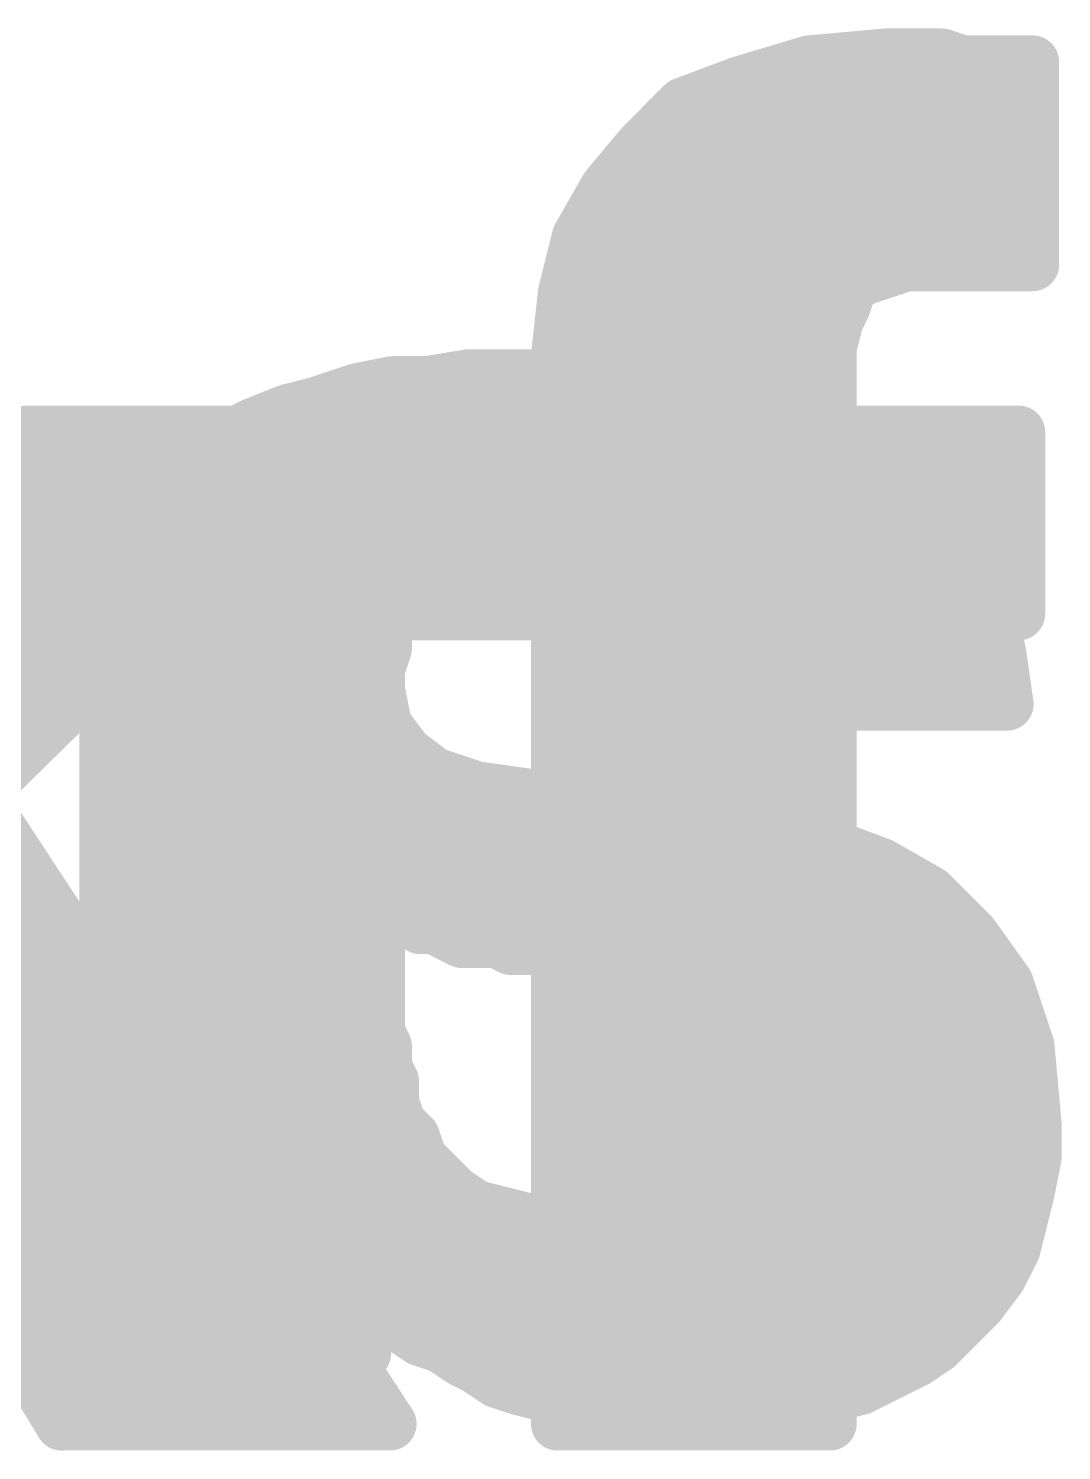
# Model space of a CAD drawing. Extents: x -34 to 73, y -22 to 26.
# Drawn here: x 13.53 to 15.009, y 22.047 to 24.084 of the extents above; entities that cross this region are included whole.
import ezdxf

# ---------------------------------------------------------------- set-up
doc = ezdxf.new("R2010")
doc.units = 0
doc.layers.add('21', color=41, linetype='CONTINUOUS')
doc.layers.add('22', color=40, linetype='CONTINUOUS')

msp = doc.modelspace()

# ---------------------------------------------------------------- linework, layer by layer
at = {"layer": '21', "const_width": 0.0762}
for points in [[(14.5478, 24.0054), (14.6478, 24.0355)], [(14.6478, 24.0355), (14.7578, 24.0455)], [(14.7578, 24.0455), (14.8378, 24.0455)], [(14.8378, 24.0455), (14.8678, 24.0355)], [(14.8678, 24.0355), (14.9678, 24.0355)], [(14.9678, 24.0355), (14.9678, 23.7455)], [(14.4678, 23.9755), (14.5478, 24.0054)], [(14.5413, 24.003), (14.9678, 24.003)], [(14.4078, 23.9154), (14.4678, 23.9755)], [(14.3578, 23.8555), (14.4078, 23.9154)], [(14.4192, 23.9268), (14.9678, 23.9268)], [(14.3178, 23.7855), (14.3578, 23.8555)], [(14.355, 23.8506), (14.9678, 23.8506)], [(14.2978, 23.7055), (14.3178, 23.7855)], [(14.315, 23.7744), (14.9678, 23.7744)], [(14.7278, 23.7255), (14.7078, 23.7155)], [(14.7878, 23.7455), (14.7278, 23.7255)], [(14.9678, 23.7455), (14.7878, 23.7455)], [(14.2878, 23.6155), (14.2978, 23.7055)], [(14.7078, 23.7155), (14.6978, 23.6854)], [(14.297, 23.6982), (14.702, 23.6982)], [(14.6978, 23.6854), (14.6878, 23.6654)], [(14.6878, 23.6654), (14.6778, 23.6255)], [(14.6778, 23.6255), (14.6778, 23.5054)], [(14.2878, 23.5054), (14.2878, 23.6155)], [(14.2885, 23.622), (14.6778, 23.622)], [(14.2878, 23.5458), (14.6778, 23.5458)], [(13.0378, 22.9955), (13.5278, 23.5054)], [(13.9878, 23.5054), (13.4578, 22.9855)], [(13.5278, 23.5054), (13.9878, 23.5054)], [(14.1378, 23.4655), (14.1678, 23.5054)], [(14.1678, 23.5054), (14.2878, 23.5054)], [(14.6778, 23.5054), (14.9478, 23.5054)], [(14.9478, 23.5054), (14.9478, 23.2455)], [(13.4934, 23.4696), (13.9513, 23.4696)], [(14.0978, 23.4354), (14.1378, 23.4655)], [(14.1409, 23.4696), (14.9478, 23.4696)], [(14.0378, 23.3755), (14.0978, 23.4354)], [(13.4201, 23.3934), (13.8736, 23.3934)], [(14.0558, 23.3934), (14.9478, 23.3934)], [(14.0078, 23.3355), (14.0378, 23.3755)], [(13.9678, 23.3055), (14.0078, 23.3355)], [(13.3469, 23.3172), (13.7959, 23.3172)], [(13.9078, 23.2455), (13.9678, 23.3055)], [(13.9835, 23.3172), (14.9478, 23.3172)], [(13.2737, 23.241), (13.7183, 23.241)], [(14.2878, 23.2455), (13.9078, 23.2455)], [(14.2878, 22.0855), (14.2878, 23.2455)], [(14.2878, 23.241), (14.6778, 23.241)], [(14.9478, 23.2455), (14.6778, 23.2455)], [(14.6778, 23.2455), (14.6778, 22.0855)], [(13.2005, 23.1648), (13.6406, 23.1648)], [(14.2878, 23.1648), (14.6778, 23.1648)], [(13.1273, 23.0886), (13.5629, 23.0886)], [(14.2878, 23.0886), (14.6778, 23.0886)], [(14.2878, 23.0124), (14.6778, 23.0124)], [(13.4578, 22.9855), (14.0478, 22.0855)], [(14.2878, 22.9362), (14.6778, 22.9362)], [(12.6578, 22.86), (13.54, 22.86)], [(14.2878, 22.86), (14.6778, 22.86)], [(12.6578, 22.7838), (13.59, 22.7838)], [(14.2878, 22.7838), (14.6778, 22.7838)], [(13.5778, 22.0855), (13.1878, 22.7255)], [(13.1987, 22.7076), (13.6399, 22.7076)], [(14.2878, 22.7076), (14.6778, 22.7076)], [(13.2451, 22.6314), (13.6899, 22.6314)], [(14.2878, 22.6314), (14.6778, 22.6314)], [(13.2915, 22.5552), (13.7399, 22.5552)], [(14.2878, 22.5552), (14.6778, 22.5552)], [(13.338, 22.479), (13.7898, 22.479)], [(14.2878, 22.479), (14.6778, 22.479)], [(13.3844, 22.4028), (13.8398, 22.4028)], [(14.2878, 22.4028), (14.6778, 22.4028)], [(13.4309, 22.3266), (13.8897, 22.3266)], [(14.2878, 22.3266), (14.6778, 22.3266)], [(13.4773, 22.2504), (13.9397, 22.2504)], [(14.2878, 22.2504), (14.6778, 22.2504)], [(13.5237, 22.1742), (13.9896, 22.1742)], [(14.2878, 22.1742), (14.6778, 22.1742)], [(13.5702, 22.098), (14.0396, 22.098)], [(14.2878, 22.098), (14.6778, 22.098)], [(14.0478, 22.0855), (13.5778, 22.0855)], [(14.6778, 22.0855), (14.2878, 22.0855)]]:
    msp.add_lwpolyline(points, dxfattribs=at)
at = {"layer": '21', "const_width": 0.0381}
for points in [[(14.6461, 24.0544, 1), (14.6495, 24.0165)], [(14.6533, 24.0172, 1), (14.6423, 24.0537)], [(14.7578, 24.0645, 1), (14.7578, 24.0264)], [(14.7595, 24.0265, 1), (14.7561, 24.0644)], [(14.8438, 24.0635, 1), (14.8318, 24.0274)], [(14.8378, 24.0264, 1), (14.8378, 24.0645)], [(14.8678, 24.0545, 1), (14.8678, 24.0164)], [(14.8618, 24.0174, 1), (14.8738, 24.0535)], [(14.9869, 24.0355, 1), (14.9488, 24.0355)], [(14.9678, 24.0164, 1), (14.9678, 24.0545)], [(14.5413, 24.0221, 1), (14.5413, 23.984)], [(14.5423, 24.0237, 1), (14.5533, 23.9872)], [(14.5545, 23.9876, 1), (14.5411, 24.0233)], [(14.9678, 23.984, 1), (14.9678, 24.0221)], [(14.4611, 23.9933, 1), (14.4745, 23.9576)], [(14.4813, 23.962, 1), (14.4543, 23.9889)], [(14.3943, 23.9289, 1), (14.4213, 23.902)], [(14.4224, 23.9033, 1), (14.3932, 23.9276)], [(14.4192, 23.9459, 1), (14.4192, 23.9078)], [(14.9678, 23.9078, 1), (14.9678, 23.9459)], [(14.355, 23.8697, 1), (14.355, 23.8316)], [(14.3432, 23.8676, 1), (14.3724, 23.8433)], [(14.3743, 23.846, 1), (14.3413, 23.8649)], [(14.9678, 23.8316, 1), (14.9678, 23.8697)], [(14.315, 23.7934, 1), (14.315, 23.7553)], [(14.3013, 23.7949, 1), (14.3343, 23.776)], [(14.3363, 23.7808, 1), (14.2993, 23.7901)], [(14.9678, 23.7553, 1), (14.9678, 23.7934)], [(14.7878, 23.7645, 1), (14.7878, 23.7264)], [(14.7938, 23.7274, 1), (14.7818, 23.7635)], [(14.9488, 23.7455, 1), (14.9869, 23.7455)], [(14.9678, 23.7264, 1), (14.9678, 23.7645)], [(14.3167, 23.7033, 1), (14.2789, 23.7076)], [(14.6993, 23.7325, 1), (14.7163, 23.6984)], [(14.7259, 23.7094, 1), (14.6897, 23.7215)], [(14.7218, 23.7435, 1), (14.7338, 23.7074)], [(14.7363, 23.7084, 1), (14.7193, 23.7425)], [(14.297, 23.7172, 1), (14.297, 23.6791)], [(14.2793, 23.7101, 1), (14.3163, 23.7008)], [(14.7148, 23.6769, 1), (14.6808, 23.694)], [(14.702, 23.6791, 1), (14.702, 23.7172)], [(14.7063, 23.6608, 1), (14.6693, 23.6701)], [(14.6797, 23.6915, 1), (14.7159, 23.6794)], [(14.6708, 23.674, 1), (14.7048, 23.6569)], [(14.6969, 23.6255, 1), (14.6588, 23.6255)], [(14.3069, 23.6155, 1), (14.2688, 23.6155)], [(14.2885, 23.641, 1), (14.2885, 23.6029)], [(14.6593, 23.6301, 1), (14.6963, 23.6208)], [(14.6778, 23.6029, 1), (14.6778, 23.641)], [(14.2689, 23.6176, 1), (14.3067, 23.6133)], [(14.2878, 23.5648, 1), (14.2878, 23.5267)], [(14.6778, 23.5267, 1), (14.6778, 23.5648)], [(13.5278, 23.5245, 1), (13.5278, 23.4864)], [(13.5415, 23.4923, 1), (13.5141, 23.5186)], [(14.0011, 23.4919, 1), (13.9745, 23.519)], [(13.9878, 23.4864, 1), (13.9878, 23.5245)], [(14.1678, 23.5245, 1), (14.1678, 23.4864)], [(14.183, 23.494, 1), (14.1526, 23.5169)], [(14.2878, 23.4864, 1), (14.2878, 23.5245)], [(14.6778, 23.5245, 1), (14.6778, 23.4864)], [(14.9669, 23.5054, 1), (14.9288, 23.5054)], [(14.9478, 23.4864, 1), (14.9478, 23.5245)], [(14.2688, 23.5054, 1), (14.3069, 23.5054)], [(14.6588, 23.5054, 1), (14.6969, 23.5054)], [(13.9513, 23.4505, 1), (13.9513, 23.4886)], [(14.1409, 23.4886, 1), (14.1409, 23.4505)], [(14.1492, 23.4502, 1), (14.1264, 23.4807)], [(14.9478, 23.4505, 1), (14.9478, 23.4886)], [(14.1226, 23.4769, 1), (14.153, 23.454)], [(14.0864, 23.4507, 1), (14.1092, 23.4202)], [(14.1113, 23.422, 1), (14.0843, 23.4489)], [(13.8736, 23.3743, 1), (13.8736, 23.4124)], [(14.0558, 23.4124, 1), (14.0558, 23.3743)], [(14.9478, 23.3743, 1), (14.9478, 23.4124)], [(14.0243, 23.3889, 1), (14.0513, 23.362)], [(14.053, 23.364, 1), (14.0226, 23.3869)], [(13.9926, 23.3469, 1), (14.023, 23.324)], [(14.0192, 23.3202, 1), (13.9964, 23.3507)], [(13.7959, 23.2981, 1), (13.7959, 23.3362)], [(13.9564, 23.3207, 1), (13.9792, 23.2902)], [(13.9813, 23.292, 1), (13.9543, 23.3189)], [(13.9835, 23.3362, 1), (13.9835, 23.2981)], [(14.9478, 23.2981, 1), (14.9478, 23.3362)], [(13.7183, 23.2219, 1), (13.7183, 23.26)], [(13.9078, 23.2645, 1), (13.9078, 23.2264)], [(13.8943, 23.2589, 1), (13.9213, 23.232)], [(14.2878, 23.26, 1), (14.2878, 23.2219)], [(14.3069, 23.2455, 1), (14.2688, 23.2455)], [(14.2878, 23.2264, 1), (14.2878, 23.2645)], [(14.6778, 23.2645, 1), (14.6778, 23.2264)], [(14.6969, 23.2455, 1), (14.6588, 23.2455)], [(14.6778, 23.2219, 1), (14.6778, 23.26)], [(14.9478, 23.2264, 1), (14.9478, 23.2645)], [(14.9288, 23.2455, 1), (14.9669, 23.2455)], [(13.6406, 23.1457, 1), (13.6406, 23.1838)], [(14.2878, 23.1838, 1), (14.2878, 23.1457)], [(14.6778, 23.1457, 1), (14.6778, 23.1838)], [(13.5629, 23.0695, 1), (13.5629, 23.1076)], [(14.2878, 23.1076, 1), (14.2878, 23.0695)], [(14.6778, 23.0695, 1), (14.6778, 23.1076)], [(14.2878, 23.0314, 1), (14.2878, 22.9933)], [(14.6778, 22.9933, 1), (14.6778, 23.0314)], [(14.2878, 22.9552, 1), (14.2878, 22.9171)], [(14.6778, 22.9171, 1), (14.6778, 22.9552)], [(13.54, 22.8409, 1), (13.54, 22.879)], [(14.2878, 22.879, 1), (14.2878, 22.8409)], [(14.6778, 22.8409, 1), (14.6778, 22.879)], [(13.59, 22.7647, 1), (13.59, 22.8028)], [(14.2878, 22.8028, 1), (14.2878, 22.7647)], [(14.6778, 22.7647, 1), (14.6778, 22.8028)], [(13.6399, 22.6885, 1), (13.6399, 22.7266)], [(14.2878, 22.7266, 1), (14.2878, 22.6885)], [(14.6778, 22.6885, 1), (14.6778, 22.7266)], [(13.6899, 22.6124, 1), (13.6899, 22.6505)], [(14.2878, 22.6505, 1), (14.2878, 22.6124)], [(14.6778, 22.6124, 1), (14.6778, 22.6505)], [(13.7399, 22.5362, 1), (13.7399, 22.5743)], [(14.2878, 22.5743, 1), (14.2878, 22.5362)], [(14.6778, 22.5362, 1), (14.6778, 22.5743)], [(13.7898, 22.46, 1), (13.7898, 22.4981)], [(14.2878, 22.4981, 1), (14.2878, 22.46)], [(14.6778, 22.46, 1), (14.6778, 22.4981)], [(13.8398, 22.3838, 1), (13.8398, 22.4219)], [(14.2878, 22.4219, 1), (14.2878, 22.3838)], [(14.6778, 22.3838, 1), (14.6778, 22.4219)], [(13.8897, 22.3076, 1), (13.8897, 22.3457)], [(14.2878, 22.3457, 1), (14.2878, 22.3076)], [(14.6778, 22.3076, 1), (14.6778, 22.3457)], [(13.9397, 22.2314, 1), (13.9397, 22.2695)], [(14.2878, 22.2695, 1), (14.2878, 22.2314)], [(14.6778, 22.2314, 1), (14.6778, 22.2695)], [(13.5237, 22.1933, 1), (13.5237, 22.1552)], [(13.9896, 22.1552, 1), (13.9896, 22.1933)], [(14.2878, 22.1933, 1), (14.2878, 22.1552)], [(14.6778, 22.1552, 1), (14.6778, 22.1933)], [(13.5702, 22.1171, 1), (13.5702, 22.079)], [(14.0396, 22.079, 1), (14.0396, 22.1171)], [(14.2878, 22.1171, 1), (14.2878, 22.079)], [(14.6778, 22.079, 1), (14.6778, 22.1171)], [(13.5778, 22.1045, 1), (13.5778, 22.0664)], [(13.5615, 22.0755, 1), (13.5941, 22.0954)], [(14.0319, 22.075, 1), (14.0637, 22.0959)], [(14.0478, 22.0664, 1), (14.0478, 22.1045)], [(14.2878, 22.1045, 1), (14.2878, 22.0664)], [(14.6778, 22.0664, 1), (14.6778, 22.1045)], [(14.2688, 22.0855, 1), (14.3069, 22.0855)], [(14.6588, 22.0855, 1), (14.6969, 22.0855)]]:
    msp.add_lwpolyline(points, format="xyb", dxfattribs=at)
at = {"layer": '22', "const_width": 0.0762}
for points in [[(14.1612, 23.5862), (14.1012, 23.5763)], [(14.3812, 23.5862), (14.1612, 23.5862)], [(14.4412, 23.5763), (14.3812, 23.5862)], [(14.0012, 23.5663), (13.9412, 23.5463)], [(14.0512, 23.5763), (14.0012, 23.5663)], [(14.1012, 23.5763), (14.0512, 23.5763)], [(14.5012, 23.5663), (14.4412, 23.5763)], [(14.5612, 23.5563), (14.5012, 23.5663)], [(13.9412, 23.5463), (13.9012, 23.5363)], [(13.9394, 23.5458), (14.5873, 23.5458)], [(14.6112, 23.5363), (14.5612, 23.5563)], [(13.9012, 23.5363), (13.8512, 23.5162)], [(14.6612, 23.5162), (14.6112, 23.5363)], [(13.8512, 23.5162), (13.8112, 23.4962)], [(14.7112, 23.4863), (14.6612, 23.5162)], [(13.8112, 23.4962), (13.7712, 23.4663)], [(14.7512, 23.4563), (14.7112, 23.4863)], [(13.7712, 23.4663), (13.7312, 23.4262)], [(13.7757, 23.4696), (14.7334, 23.4696)], [(14.7912, 23.4262), (14.7512, 23.4563)], [(13.7312, 23.4262), (13.7012, 23.3963)], [(14.8312, 23.3863), (14.7912, 23.4262)], [(13.7012, 23.3963), (13.6812, 23.3463)], [(13.7001, 23.3934), (14.8241, 23.3934)], [(14.8612, 23.3463), (14.8312, 23.3863)], [(13.6812, 23.3463), (13.6612, 23.3063)], [(14.8912, 23.2963), (14.8612, 23.3463)], [(14.1712, 23.3163), (14.1912, 23.3263)], [(14.1912, 23.3263), (14.2612, 23.3263)], [(14.2612, 23.3263), (14.2812, 23.3362)], [(14.2812, 23.3362), (14.3112, 23.3263)], [(14.3112, 23.3263), (14.3612, 23.3263)], [(14.3612, 23.3263), (14.3912, 23.3163)], [(13.6612, 23.3063), (13.6512, 23.2462)], [(13.6667, 23.3172), (14.1731, 23.3172)], [(14.1112, 23.2963), (14.1312, 23.3063)], [(14.1312, 23.3063), (14.1512, 23.3163)], [(14.1512, 23.3163), (14.1712, 23.3163)], [(14.3884, 23.3172), (14.8786, 23.3172)], [(14.3912, 23.3163), (14.4112, 23.3163)], [(14.4112, 23.3163), (14.4312, 23.3063)], [(14.4312, 23.3063), (14.4512, 23.2963)], [(14.0812, 23.2763), (14.0912, 23.2863)], [(14.0912, 23.2863), (14.1112, 23.2963)], [(14.4512, 23.2963), (14.4612, 23.2863)], [(14.4612, 23.2863), (14.4812, 23.2662)], [(14.9112, 23.2363), (14.8912, 23.2963)], [(14.0612, 23.2563), (14.0812, 23.2763)], [(14.4812, 23.2662), (14.4912, 23.2563)], [(13.6512, 23.2462), (13.6412, 23.1863)], [(13.6503, 23.241), (14.0536, 23.241)], [(14.0512, 23.2363), (14.0612, 23.2563)], [(14.4912, 23.2563), (14.5112, 23.2363)], [(14.5065, 23.241), (14.9096, 23.241)], [(14.0412, 23.2163), (14.0512, 23.2363)], [(14.5112, 23.2363), (14.5212, 23.2163)], [(14.9212, 23.1863), (14.9112, 23.2363)], [(14.0312, 23.1663), (14.0412, 23.1963)], [(14.0412, 23.1963), (14.0412, 23.2163)], [(14.5212, 23.2163), (14.5312, 23.1963)], [(14.5312, 23.1963), (14.5312, 23.1663)], [(13.6412, 23.1863), (13.6412, 22.2863)], [(14.9312, 23.1163), (14.9212, 23.1863)], [(13.6412, 23.1648), (14.0312, 23.1648)], [(14.0312, 23.1363), (14.0312, 23.1663)], [(14.5312, 23.1663), (14.5412, 23.1463)], [(14.5319, 23.1648), (14.9243, 23.1648)], [(14.0412, 23.0862), (14.0312, 23.1363)], [(14.5412, 23.1463), (14.5412, 23.1163)], [(14.5412, 23.1163), (14.9312, 23.1163)], [(13.6412, 23.0886), (14.0407, 23.0886)], [(14.0712, 23.0463), (14.0412, 23.0862)], [(14.1112, 23.0162), (14.0712, 23.0463)], [(14.1712, 22.9962), (14.1112, 23.0162)], [(13.6412, 23.0124), (14.1227, 23.0124)], [(14.2412, 22.9863), (14.1712, 22.9962)], [(14.2412, 22.9863), (14.2012, 22.7763)], [(14.2012, 22.7763), (14.2412, 22.9863)], [(14.3212, 22.9763), (14.2412, 22.9863)], [(14.4112, 22.9663), (14.3212, 22.9763)], [(14.5012, 22.9463), (14.4112, 22.9663)], [(13.6412, 22.9362), (14.2317, 22.9362)], [(14.2317, 22.9362), (14.4974, 22.9362)], [(14.4212, 22.7363), (14.5012, 22.9463)], [(14.5012, 22.9463), (14.4212, 22.7363)], [(14.4974, 22.9362), (14.5814, 22.9362)], [(14.5812, 22.9363), (14.5012, 22.9463)], [(14.6712, 22.9163), (14.5812, 22.9363)], [(14.7512, 22.8863), (14.6712, 22.9163)], [(14.8212, 22.8463), (14.7512, 22.8863)], [(13.6412, 22.86), (14.2172, 22.86)], [(14.2172, 22.86), (14.4683, 22.86)], [(14.4683, 22.86), (14.7971, 22.86)], [(14.0312, 22.6463), (14.0312, 22.8362)], [(14.0312, 22.8362), (14.0512, 22.8263)], [(14.8812, 22.7863), (14.8212, 22.8463)], [(14.0512, 22.8263), (14.0612, 22.8163)], [(14.0612, 22.8163), (14.0812, 22.8063)], [(14.0812, 22.8063), (14.0912, 22.7963)], [(14.0912, 22.7963), (14.1112, 22.7963)], [(14.1112, 22.7963), (14.1312, 22.7863)], [(13.6412, 22.7838), (14.0312, 22.7838)], [(14.1312, 22.7863), (14.1512, 22.7763)], [(14.1361, 22.7838), (14.2026, 22.7838)], [(14.1512, 22.7763), (14.2012, 22.7763)], [(14.2012, 22.7763), (14.2212, 22.7662)], [(14.2026, 22.7838), (14.4393, 22.7838)], [(14.4393, 22.7838), (14.883, 22.7838)], [(14.9312, 22.7163), (14.8812, 22.7863)], [(14.2212, 22.7662), (14.2612, 22.7662)], [(14.2612, 22.7662), (14.2912, 22.7563)], [(14.2912, 22.7563), (14.3312, 22.7563)], [(14.3312, 22.7563), (14.3612, 22.7462)], [(14.3612, 22.7462), (14.3812, 22.7462)], [(14.3812, 22.7462), (14.4012, 22.7363)], [(14.4012, 22.7363), (14.4212, 22.7363)], [(14.4212, 22.7363), (14.4412, 22.7263)], [(13.6412, 22.7076), (14.0312, 22.7076)], [(14.4412, 22.7263), (14.4612, 22.7163)], [(14.4612, 22.7163), (14.4812, 22.7063)], [(14.4785, 22.7076), (14.9341, 22.7076)], [(14.9612, 22.6263), (14.9312, 22.7163)], [(14.4812, 22.7063), (14.5012, 22.6963)], [(14.5012, 22.6963), (14.5212, 22.6863)], [(14.5212, 22.6863), (14.5312, 22.6762)], [(14.5312, 22.6762), (14.5412, 22.6663)], [(14.0412, 22.6263), (14.0312, 22.6463)], [(14.5412, 22.6663), (14.5612, 22.6463)], [(14.5612, 22.6463), (14.5712, 22.6263)], [(13.6412, 22.6314), (14.0386, 22.6314)], [(14.0412, 22.5963), (14.0412, 22.6263)], [(14.5686, 22.6314), (14.9595, 22.6314)], [(14.5712, 22.6263), (14.5812, 22.6063)], [(14.9712, 22.5162), (14.9612, 22.6263)], [(14.5812, 22.6063), (14.5812, 22.5663)], [(14.0512, 22.5763), (14.0412, 22.5963)], [(14.0512, 22.5463), (14.0512, 22.5763)], [(14.5812, 22.5663), (14.5912, 22.5363)], [(13.6412, 22.5552), (14.0512, 22.5552)], [(14.0612, 22.5162), (14.0512, 22.5463)], [(14.5849, 22.5552), (14.9677, 22.5552)], [(14.5912, 22.5363), (14.5812, 22.5162)], [(14.0812, 22.4962), (14.0612, 22.5162)], [(14.5812, 22.5162), (14.5812, 22.4962)], [(14.9712, 22.4663), (14.9712, 22.5162)], [(14.0912, 22.4663), (14.0812, 22.4962)], [(14.5812, 22.4962), (14.5712, 22.4663)], [(13.6412, 22.479), (14.0869, 22.479)], [(14.1112, 22.4463), (14.0912, 22.4663)], [(14.5712, 22.4663), (14.5712, 22.4563)], [(14.5755, 22.479), (14.9712, 22.479)], [(14.9612, 22.4163), (14.9712, 22.4663)], [(14.1412, 22.4163), (14.1112, 22.4463)], [(14.5712, 22.4563), (14.5612, 22.4363)], [(14.5612, 22.4363), (14.5412, 22.4163)], [(13.6412, 22.4028), (14.1614, 22.4028)], [(14.1712, 22.3963), (14.1412, 22.4163)], [(14.5312, 22.4063), (14.5112, 22.3963)], [(14.5243, 22.4028), (14.9578, 22.4028)], [(14.5412, 22.4163), (14.5312, 22.4063)], [(14.9512, 22.3763), (14.9612, 22.4163)], [(14.2112, 22.3863), (14.1712, 22.3963)], [(14.2512, 22.3763), (14.2112, 22.3863)], [(14.5012, 22.3863), (14.4812, 22.3763)], [(14.5112, 22.3963), (14.5012, 22.3863)], [(14.2912, 22.3663), (14.2512, 22.3763)], [(14.4412, 22.3663), (14.2912, 22.3663)], [(14.4612, 22.3763), (14.4412, 22.3663)], [(14.4812, 22.3763), (14.4612, 22.3763)], [(14.9412, 22.3362), (14.9512, 22.3763)], [(13.6412, 22.3266), (14.9364, 22.3266)], [(14.9212, 22.2963), (14.9412, 22.3362)], [(13.6412, 22.2863), (13.6312, 22.2662)], [(14.8912, 22.2563), (14.9212, 22.2963)], [(13.6312, 22.2662), (13.6312, 22.2263)], [(14.0212, 22.2563), (14.0212, 22.2763)], [(14.0212, 22.2763), (14.0412, 22.2563)], [(13.6312, 22.2504), (14.0154, 22.2504)], [(14.0112, 22.2462), (14.0212, 22.2563)], [(14.0112, 22.1863), (14.0112, 22.2462)], [(14.0412, 22.2563), (14.0612, 22.2263)], [(14.0451, 22.2504), (14.8854, 22.2504)], [(14.8612, 22.2263), (14.8912, 22.2563)], [(13.6312, 22.2263), (13.6212, 22.2063)], [(14.0612, 22.2263), (14.0912, 22.2063)], [(14.8312, 22.1963), (14.8612, 22.2263)], [(13.6212, 22.2063), (13.6212, 22.1963)], [(14.0912, 22.2063), (14.1212, 22.1963)], [(13.6212, 22.1963), (13.6112, 22.1762)], [(14.0012, 22.1762), (14.0112, 22.1863)], [(14.1212, 22.1963), (14.1512, 22.1762)], [(14.8012, 22.1762), (14.8312, 22.1963)], [(13.6112, 22.1663), (13.6012, 22.1463)], [(13.6112, 22.1762), (13.6112, 22.1663)], [(13.6112, 22.1742), (14.0012, 22.1742)], [(13.9912, 22.1563), (14.0012, 22.1663)], [(14.0012, 22.1663), (14.0012, 22.1762)], [(14.1512, 22.1762), (14.1712, 22.1663)], [(14.1553, 22.1742), (14.7971, 22.1742)], [(14.1712, 22.1663), (14.2012, 22.1463)], [(14.7612, 22.1563), (14.8012, 22.1762)], [(13.6012, 22.1463), (13.6012, 22.1363)], [(13.9912, 22.1363), (13.9912, 22.1563)], [(14.2012, 22.1463), (14.2312, 22.1363)], [(14.7212, 22.1363), (14.7612, 22.1563)], [(13.6012, 22.1363), (13.9912, 22.1363)], [(14.2312, 22.1363), (14.2712, 22.1263)], [(14.2712, 22.1263), (14.3012, 22.1163)], [(14.6412, 22.1062), (14.6812, 22.1263)], [(14.6812, 22.1263), (14.7212, 22.1363)], [(14.3012, 22.1163), (14.3312, 22.1163)], [(14.3312, 22.1163), (14.3612, 22.1062)], [(14.3612, 22.1062), (14.4312, 22.1062)], [(14.4312, 22.1062), (14.4612, 22.0963)], [(14.456, 22.098), (14.55, 22.098)], [(14.5412, 22.0963), (14.5912, 22.1062)], [(14.5912, 22.1062), (14.6412, 22.1062)], [(14.4612, 22.0963), (14.5412, 22.0963)]]:
    msp.add_lwpolyline(points, dxfattribs=at)
at = {"layer": '22', "const_width": 0.0381}
for points in [[(14.1612, 23.6053, 1), (14.1612, 23.5672)], [(14.1643, 23.5675, 1), (14.1581, 23.605)], [(14.3843, 23.605, 1), (14.3781, 23.5675)], [(14.3812, 23.5672, 1), (14.3812, 23.6053)], [(13.9975, 23.5849, 1), (14.0049, 23.5476)], [(14.0072, 23.5482, 1), (13.9952, 23.5843)], [(14.0512, 23.5953, 1), (14.0512, 23.5572)], [(14.0549, 23.5576, 1), (14.0475, 23.5949)], [(14.0981, 23.595, 1), (14.1043, 23.5575)], [(14.1012, 23.5572, 1), (14.1012, 23.5953)], [(14.4443, 23.595, 1), (14.4381, 23.5575)], [(14.4381, 23.5575, 1), (14.4443, 23.595)], [(14.5043, 23.585, 1), (14.4981, 23.5475)], [(14.4981, 23.5475, 1), (14.5043, 23.585)], [(13.9394, 23.5648, 1), (13.9394, 23.5267)], [(13.9352, 23.5643, 1), (13.9472, 23.5282)], [(13.9458, 23.5278, 1), (13.9366, 23.5647)], [(14.5683, 23.5739, 1), (14.5541, 23.5386)], [(14.5581, 23.5375, 1), (14.5643, 23.575)], [(14.5873, 23.5267, 1), (14.5873, 23.5648)], [(13.8966, 23.5547, 1), (13.9058, 23.5178)], [(13.9083, 23.5186, 1), (13.8941, 23.5539)], [(14.6183, 23.5539, 1), (14.6041, 23.5186)], [(14.6041, 23.5186, 1), (14.6183, 23.5539)], [(13.8441, 23.5339, 1), (13.8583, 23.4986)], [(13.8597, 23.4992, 1), (13.8427, 23.5333)], [(14.671, 23.5326, 1), (14.6514, 23.4999)], [(14.6541, 23.4986, 1), (14.6683, 23.5339)], [(13.8027, 23.5133, 1), (13.8197, 23.4792)], [(13.8226, 23.481, 1), (13.7998, 23.5115)], [(14.7226, 23.5015, 1), (14.6998, 23.471)], [(14.7014, 23.4699, 1), (14.721, 23.5026)], [(13.7598, 23.4815, 1), (13.7826, 23.451)], [(13.7757, 23.4886, 1), (13.7757, 23.4505)], [(13.7847, 23.4528, 1), (13.7577, 23.4797)], [(14.7334, 23.4505, 1), (14.7334, 23.4886)], [(14.7626, 23.4715, 1), (14.7398, 23.441)], [(14.7398, 23.441, 1), (14.7626, 23.4715)], [(13.7177, 23.4397, 1), (13.7447, 23.4128)], [(13.7447, 23.4128, 1), (13.7177, 23.4397)], [(14.8047, 23.4397, 1), (14.7777, 23.4128)], [(14.7798, 23.411, 1), (14.8026, 23.4415)], [(13.7001, 23.4124, 1), (13.7001, 23.3743)], [(13.6877, 23.4097, 1), (13.7147, 23.3828)], [(13.7189, 23.3892, 1), (13.6835, 23.4033)], [(14.8464, 23.3977, 1), (14.816, 23.3748)], [(14.8177, 23.3728, 1), (14.8447, 23.3997)], [(14.8241, 23.3743, 1), (14.8241, 23.4124)], [(13.6982, 23.3377, 1), (13.6642, 23.3548)], [(14.8775, 23.3561, 1), (14.8449, 23.3364)], [(14.846, 23.3348, 1), (14.8764, 23.3577)], [(13.6635, 23.3533, 1), (13.6989, 23.3392)], [(14.1912, 23.3453, 1), (14.1912, 23.3072)], [(14.1997, 23.3092, 1), (14.1827, 23.3433)], [(14.2527, 23.3433, 1), (14.2697, 23.3092)], [(14.2612, 23.3072, 1), (14.2612, 23.3453)], [(14.2872, 23.3543, 1), (14.2752, 23.3182)], [(14.2897, 23.3192, 1), (14.2727, 23.3533)], [(14.3112, 23.3453, 1), (14.3112, 23.3072)], [(14.3052, 23.3082, 1), (14.3172, 23.3443)], [(14.3672, 23.3443, 1), (14.3552, 23.3082)], [(14.3612, 23.3072, 1), (14.3612, 23.3453)], [(13.68, 23.3031, 1), (13.6424, 23.3094)], [(13.6667, 23.3362, 1), (13.6667, 23.2981)], [(14.1227, 23.3233, 1), (14.1397, 23.2892)], [(14.1397, 23.2892, 1), (14.1227, 23.3233)], [(14.1512, 23.3353, 1), (14.1512, 23.2972)], [(14.1597, 23.2992, 1), (14.1427, 23.3333)], [(14.1627, 23.3333, 1), (14.1797, 23.2992)], [(14.1712, 23.2972, 1), (14.1712, 23.3353)], [(14.1731, 23.2981, 1), (14.1731, 23.3362)], [(14.3884, 23.3362, 1), (14.3884, 23.2981)], [(14.3912, 23.3353, 1), (14.3912, 23.2972)], [(14.3852, 23.2982, 1), (14.3972, 23.3343)], [(14.4197, 23.3333, 1), (14.4027, 23.2992)], [(14.4112, 23.2972, 1), (14.4112, 23.3353)], [(14.4397, 23.3233, 1), (14.4227, 23.2892)], [(14.4227, 23.2892, 1), (14.4397, 23.3233)], [(14.8786, 23.2981, 1), (14.8786, 23.3362)], [(13.6442, 23.3148, 1), (13.6782, 23.2977)], [(14.0827, 23.3033, 1), (14.0997, 23.2692)], [(14.1047, 23.2728, 1), (14.0777, 23.2997)], [(14.1027, 23.3133, 1), (14.1197, 23.2792)], [(14.1197, 23.2792, 1), (14.1027, 23.3133)], [(14.4647, 23.3097, 1), (14.4377, 23.2828)], [(14.4747, 23.2997, 1), (14.4477, 23.2728)], [(14.4427, 23.2792, 1), (14.4597, 23.3133)], [(14.4477, 23.2728, 1), (14.4747, 23.2997)], [(14.9093, 23.3023, 1), (14.8731, 23.2902)], [(14.8749, 23.2864, 1), (14.9075, 23.3061)], [(14.0677, 23.2897, 1), (14.0947, 23.2628)], [(14.0947, 23.2628, 1), (14.0677, 23.2897)], [(14.4947, 23.2797, 1), (14.4677, 23.2528)], [(14.4677, 23.2528, 1), (14.4947, 23.2797)], [(13.6503, 23.26, 1), (13.6503, 23.2219)], [(13.67, 23.2431, 1), (13.6324, 23.2494)], [(14.0477, 23.2697, 1), (14.0747, 23.2428)], [(14.0782, 23.2477, 1), (14.0442, 23.2648)], [(14.0536, 23.2219, 1), (14.0536, 23.26)], [(14.5047, 23.2697, 1), (14.4777, 23.2428)], [(14.4777, 23.2428, 1), (14.5047, 23.2697)], [(14.5065, 23.26, 1), (14.5065, 23.2219)], [(14.9096, 23.2219, 1), (14.9096, 23.26)], [(13.6324, 23.2494, 1), (13.67, 23.2431)], [(14.0342, 23.2448, 1), (14.0682, 23.2277)], [(14.0682, 23.2277, 1), (14.0342, 23.2448)], [(14.5282, 23.2448, 1), (14.4942, 23.2277)], [(14.4977, 23.2228, 1), (14.5247, 23.2497)], [(14.9299, 23.24, 1), (14.8925, 23.2325)], [(14.8931, 23.2302, 1), (14.9293, 23.2423)], [(14.0602, 23.2163, 1), (14.0221, 23.2163)], [(14.0242, 23.2248, 1), (14.0582, 23.2077)], [(14.0593, 23.1902, 1), (14.0231, 23.2023)], [(14.5382, 23.2248, 1), (14.5042, 23.2077)], [(14.5042, 23.2077, 1), (14.5382, 23.2248)], [(14.5503, 23.1963, 1), (14.5122, 23.1963)], [(13.6603, 23.1863, 1), (13.6222, 23.1863)], [(14.0221, 23.1963, 1), (14.0602, 23.1963)], [(14.5142, 23.1877, 1), (14.5482, 23.2048)], [(14.9401, 23.1889, 1), (14.9023, 23.1836)], [(13.6224, 23.1894, 1), (13.66, 23.1831)], [(13.6412, 23.1838, 1), (13.6412, 23.1457)], [(14.0503, 23.1663, 1), (14.0122, 23.1663)], [(14.0312, 23.1457, 1), (14.0312, 23.1838)], [(14.5482, 23.1748, 1), (14.5142, 23.1577)], [(14.5319, 23.1838, 1), (14.5319, 23.1457)], [(14.9025, 23.1825, 1), (14.9399, 23.19)], [(14.9243, 23.1457, 1), (14.9243, 23.1838)], [(14.0131, 23.1723, 1), (14.0493, 23.1602)], [(14.0499, 23.14, 1), (14.0125, 23.1325)], [(14.5122, 23.1663, 1), (14.5503, 23.1663)], [(14.5602, 23.1463, 1), (14.5221, 23.1463)], [(14.5242, 23.1377, 1), (14.5582, 23.1548)], [(14.0122, 23.1363, 1), (14.0503, 23.1363)], [(14.5412, 23.1353, 1), (14.5412, 23.0972)], [(14.9312, 23.0972, 1), (14.9312, 23.1353)], [(14.5221, 23.1163, 1), (14.5602, 23.1163)], [(14.9123, 23.1136, 1), (14.9501, 23.1189)], [(13.6412, 23.1076, 1), (13.6412, 23.0695)], [(14.0564, 23.0977, 1), (14.026, 23.0748)], [(14.0407, 23.0695, 1), (14.0407, 23.1076)], [(14.0225, 23.0825, 1), (14.0599, 23.09)], [(14.0826, 23.0615, 1), (14.0598, 23.031)], [(14.056, 23.0348, 1), (14.0864, 23.0577)], [(14.1172, 23.0343, 1), (14.1052, 22.9982)], [(13.6412, 23.0314, 1), (13.6412, 22.9933)], [(14.0998, 23.001, 1), (14.1226, 23.0315)], [(14.1227, 22.9933, 1), (14.1227, 23.0314)], [(14.1739, 23.0151, 1), (14.1685, 22.9774)], [(14.1652, 22.9782, 1), (14.1772, 23.0143)], [(14.2436, 23.0052, 1), (14.2388, 22.9673)], [(14.2599, 22.9827, 1), (14.2225, 22.9898)], [(14.2599, 22.9827, 1), (14.2225, 22.9898)], [(14.2385, 22.9674, 1), (14.2439, 23.0051)], [(14.3233, 22.9952, 1), (14.3191, 22.9573)], [(14.3188, 22.9573, 1), (14.3236, 22.9952)], [(14.4153, 22.9848, 1), (14.4071, 22.9477)], [(14.4091, 22.9473, 1), (14.4133, 22.9852)], [(13.6412, 22.9552, 1), (13.6412, 22.9171)], [(14.2317, 22.9552, 1), (14.2317, 22.9171)], [(14.2317, 22.9171, 1), (14.2317, 22.9552)], [(14.4974, 22.9552, 1), (14.4974, 22.9171)], [(14.5036, 22.9652, 1), (14.4988, 22.9273)], [(14.519, 22.9395, 1), (14.4834, 22.953)], [(14.519, 22.9395, 1), (14.4834, 22.953)], [(14.4971, 22.9277, 1), (14.5053, 22.9648)], [(14.4974, 22.9171, 1), (14.4974, 22.9552)], [(14.5853, 22.9548, 1), (14.5771, 22.9177)], [(14.5788, 22.9173, 1), (14.5836, 22.9552)], [(14.5814, 22.9171, 1), (14.5814, 22.9552)], [(14.6779, 22.9341, 1), (14.6645, 22.8984)], [(14.6671, 22.8977, 1), (14.6753, 22.9348)], [(14.7607, 22.9028, 1), (14.7417, 22.8697)], [(14.7445, 22.8684, 1), (14.7579, 22.9041)], [(13.6412, 22.879, 1), (13.6412, 22.8409)], [(14.2172, 22.879, 1), (14.2172, 22.8409)], [(14.2172, 22.8409, 1), (14.2172, 22.879)], [(14.4683, 22.879, 1), (14.4683, 22.8409)], [(14.4683, 22.8409, 1), (14.4683, 22.879)], [(14.7971, 22.8409, 1), (14.7971, 22.879)], [(14.0397, 22.8533, 1), (14.0227, 22.8192)], [(14.0503, 22.8362, 1), (14.0122, 22.8362)], [(14.8347, 22.8597, 1), (14.8077, 22.8328)], [(14.8117, 22.8297, 1), (14.8307, 22.8628)], [(14.0647, 22.8397, 1), (14.0377, 22.8128)], [(14.0697, 22.8333, 1), (14.0527, 22.7992)], [(14.0427, 22.8092, 1), (14.0597, 22.8433)], [(14.0477, 22.8028, 1), (14.0747, 22.8297)], [(14.0947, 22.8197, 1), (14.0677, 22.7928)], [(14.0912, 22.8153, 1), (14.0912, 22.7772)], [(14.0727, 22.7892, 1), (14.0897, 22.8233)], [(14.0777, 22.7828, 1), (14.1047, 22.8097)], [(14.1197, 22.8133, 1), (14.1027, 22.7792)], [(14.1112, 22.7772, 1), (14.1112, 22.8153)], [(13.6412, 22.8028, 1), (13.6412, 22.7647)], [(14.0312, 22.7647, 1), (14.0312, 22.8028)], [(14.1397, 22.8033, 1), (14.1227, 22.7692)], [(14.1361, 22.8028, 1), (14.1361, 22.7647)], [(14.1227, 22.7692, 1), (14.1397, 22.8033)], [(14.1512, 22.7953, 1), (14.1512, 22.7572)], [(14.1427, 22.7592, 1), (14.1597, 22.7933)], [(14.2097, 22.7933, 1), (14.1927, 22.7592)], [(14.2026, 22.8028, 1), (14.2026, 22.7647)], [(14.2012, 22.7572, 1), (14.2012, 22.7953)], [(14.2026, 22.7647, 1), (14.2026, 22.8028)], [(14.4393, 22.8028, 1), (14.4393, 22.7647)], [(14.4393, 22.7647, 1), (14.4393, 22.8028)], [(14.8967, 22.7973, 1), (14.8657, 22.7752)], [(14.8677, 22.7728, 1), (14.8947, 22.7997)], [(14.883, 22.7647, 1), (14.883, 22.8028)], [(14.1825, 22.7798, 1), (14.2199, 22.7727)], [(14.1825, 22.7798, 1), (14.2199, 22.7727)], [(14.2212, 22.7853, 1), (14.2212, 22.7472)], [(14.2127, 22.7492, 1), (14.2297, 22.7833)], [(14.2672, 22.7843, 1), (14.2552, 22.7482)], [(14.2612, 22.7472, 1), (14.2612, 22.7853)], [(14.2912, 22.7753, 1), (14.2912, 22.7372)], [(14.2852, 22.7382, 1), (14.2972, 22.7743)], [(14.3372, 22.7743, 1), (14.3252, 22.7382)], [(14.3312, 22.7372, 1), (14.3312, 22.7753)], [(14.3612, 22.7653, 1), (14.3612, 22.7272)], [(14.3552, 22.7282, 1), (14.3672, 22.7643)], [(14.3897, 22.7633, 1), (14.3727, 22.7292)], [(14.3812, 22.7272, 1), (14.3812, 22.7653)], [(14.4012, 22.7553, 1), (14.4012, 22.7172)], [(14.3927, 22.7192, 1), (14.4097, 22.7533)], [(14.4297, 22.7533, 1), (14.4127, 22.7192)], [(14.4212, 22.7172, 1), (14.4212, 22.7553)], [(13.6412, 22.7266, 1), (13.6412, 22.6885)], [(14.0312, 22.6885, 1), (14.0312, 22.7266)], [(14.4034, 22.743, 1), (14.439, 22.7295)], [(14.4034, 22.743, 1), (14.439, 22.7295)], [(14.4497, 22.7433, 1), (14.4327, 22.7092)], [(14.4327, 22.7092, 1), (14.4497, 22.7433)], [(14.4697, 22.7333, 1), (14.4527, 22.6992)], [(14.4527, 22.6992, 1), (14.4697, 22.7333)], [(14.4785, 22.7266, 1), (14.4785, 22.6885)], [(14.9493, 22.7223, 1), (14.9131, 22.7102)], [(14.9157, 22.7052, 1), (14.9467, 22.7273)], [(14.9341, 22.6885, 1), (14.9341, 22.7266)], [(14.4897, 22.7233, 1), (14.4727, 22.6892)], [(14.4727, 22.6892, 1), (14.4897, 22.7233)], [(14.5097, 22.7133, 1), (14.4927, 22.6792)], [(14.4927, 22.6792, 1), (14.5097, 22.7133)], [(14.5347, 22.6997, 1), (14.5077, 22.6728)], [(14.5447, 22.6897, 1), (14.5177, 22.6628)], [(14.5127, 22.6692, 1), (14.5297, 22.7033)], [(14.5177, 22.6628, 1), (14.5447, 22.6897)], [(14.5547, 22.6797, 1), (14.5277, 22.6528)], [(14.5277, 22.6528, 1), (14.5547, 22.6797)], [(13.6412, 22.6505, 1), (13.6412, 22.6124)], [(14.0482, 22.6548, 1), (14.0142, 22.6377)], [(14.0122, 22.6463, 1), (14.0503, 22.6463)], [(14.0602, 22.6263, 1), (14.0221, 22.6263)], [(14.0386, 22.6124, 1), (14.0386, 22.6505)], [(14.5782, 22.6548, 1), (14.5442, 22.6377)], [(14.5477, 22.6328, 1), (14.5747, 22.6597)], [(14.5686, 22.6505, 1), (14.5686, 22.6124)], [(14.5882, 22.6348, 1), (14.5542, 22.6177)], [(14.9802, 22.628, 1), (14.9422, 22.6245)], [(14.9595, 22.6124, 1), (14.9595, 22.6505)], [(14.0242, 22.6177, 1), (14.0582, 22.6348)], [(14.5542, 22.6177, 1), (14.5882, 22.6348)], [(14.6003, 22.6063, 1), (14.5622, 22.6063)], [(14.9431, 22.6202, 1), (14.9793, 22.6323)], [(14.0582, 22.6048, 1), (14.0242, 22.5877)], [(14.5642, 22.5977, 1), (14.5982, 22.6148)], [(14.0221, 22.5963, 1), (14.0602, 22.5963)], [(14.0703, 22.5763, 1), (14.0322, 22.5763)], [(14.0342, 22.5677, 1), (14.0682, 22.5848)], [(14.5993, 22.5723, 1), (14.5631, 22.5602)], [(13.6412, 22.5743, 1), (13.6412, 22.5362)], [(14.0693, 22.5523, 1), (14.0331, 22.5402)], [(14.0512, 22.5362, 1), (14.0512, 22.5743)], [(14.5622, 22.5663, 1), (14.6003, 22.5663)], [(14.5849, 22.5743, 1), (14.5849, 22.5362)], [(14.9677, 22.5362, 1), (14.9677, 22.5743)], [(14.0322, 22.5463, 1), (14.0703, 22.5463)], [(14.6082, 22.5277, 1), (14.5742, 22.5448)], [(14.0747, 22.5297, 1), (14.0477, 22.5028)], [(14.5642, 22.5248, 1), (14.5982, 22.5077)], [(14.6003, 22.5162, 1), (14.5622, 22.5162)], [(14.5731, 22.5302, 1), (14.6093, 22.5423)], [(14.9903, 22.5162, 1), (14.9522, 22.5162)], [(14.0431, 22.5102, 1), (14.0793, 22.5223)], [(14.0993, 22.5023, 1), (14.0631, 22.4902)], [(14.0677, 22.4828, 1), (14.0947, 22.5097)], [(14.5993, 22.4902, 1), (14.5631, 22.5023)], [(14.9522, 22.5145, 1), (14.9902, 22.518)], [(13.6412, 22.4981, 1), (13.6412, 22.46)], [(14.1047, 22.4797, 1), (14.0777, 22.4528)], [(14.0869, 22.46, 1), (14.0869, 22.4981)], [(14.5903, 22.4663, 1), (14.5522, 22.4663)], [(14.5755, 22.4981, 1), (14.5755, 22.46)], [(14.5622, 22.4962, 1), (14.6003, 22.4962)], [(14.9899, 22.4625, 1), (14.9525, 22.47)], [(14.9712, 22.46, 1), (14.9712, 22.4981)], [(14.0731, 22.4602, 1), (14.1093, 22.4723)], [(14.1247, 22.4597, 1), (14.0977, 22.4328)], [(14.5531, 22.4723, 1), (14.5893, 22.4602)], [(14.5882, 22.4477, 1), (14.5542, 22.4648)], [(14.9522, 22.4663, 1), (14.9903, 22.4663)], [(14.0977, 22.4328, 1), (14.1247, 22.4597)], [(14.5442, 22.4448, 1), (14.5782, 22.4277)], [(14.5747, 22.4228, 1), (14.5477, 22.4497)], [(14.5522, 22.4563, 1), (14.5903, 22.4563)], [(13.6412, 22.4219, 1), (13.6412, 22.3838)], [(14.1518, 22.4321, 1), (14.1306, 22.4004)], [(14.1277, 22.4028, 1), (14.1547, 22.4297)], [(14.1614, 22.3838, 1), (14.1614, 22.4219)], [(14.5243, 22.4219, 1), (14.5243, 22.3838)], [(14.5277, 22.4297, 1), (14.5547, 22.4028)], [(14.5397, 22.3892, 1), (14.5227, 22.4233)], [(14.5547, 22.4028, 1), (14.5277, 22.4297)], [(14.9797, 22.4116, 1), (14.9427, 22.4209)], [(14.9578, 22.3838, 1), (14.9578, 22.4219)], [(14.1758, 22.4147, 1), (14.1666, 22.3778)], [(14.1606, 22.3804, 1), (14.1818, 22.4121)], [(14.2158, 22.4047, 1), (14.2066, 22.3678)], [(14.2066, 22.3678, 1), (14.2158, 22.4047)], [(14.5027, 22.4133, 1), (14.5197, 22.3792)], [(14.5097, 22.3692, 1), (14.4927, 22.4033)], [(14.5247, 22.3828, 1), (14.4977, 22.4097)], [(14.5177, 22.4197, 1), (14.5447, 22.3928)], [(14.9425, 22.42, 1), (14.9799, 22.4125)], [(14.2558, 22.3947, 1), (14.2466, 22.3578)], [(14.2466, 22.3578, 1), (14.2558, 22.3947)], [(14.2912, 22.3853, 1), (14.2912, 22.3472)], [(14.2866, 22.3478, 1), (14.2958, 22.3847)], [(14.4327, 22.3833, 1), (14.4497, 22.3492)], [(14.4412, 22.3472, 1), (14.4412, 22.3853)], [(14.4612, 22.3953, 1), (14.4612, 22.3572)], [(14.4697, 22.3592, 1), (14.4527, 22.3933)], [(14.4727, 22.3933, 1), (14.4897, 22.3592)], [(14.4812, 22.3572, 1), (14.4812, 22.3953)], [(14.4877, 22.3997, 1), (14.5147, 22.3728)], [(14.9327, 22.3809, 1), (14.9697, 22.3716)], [(14.9697, 22.3716, 1), (14.9327, 22.3809)], [(13.6412, 22.3457, 1), (13.6412, 22.3076)], [(14.9227, 22.3409, 1), (14.9597, 22.3316)], [(14.9582, 22.3277, 1), (14.9242, 22.3448)], [(14.9364, 22.3076, 1), (14.9364, 22.3457)], [(13.6582, 22.2777, 1), (13.6242, 22.2948)], [(14.9042, 22.3048, 1), (14.9382, 22.2877)], [(14.9364, 22.2848, 1), (14.906, 22.3077)], [(13.6503, 22.2662, 1), (13.6122, 22.2662)], [(13.6222, 22.2863, 1), (13.6603, 22.2863)], [(14.0347, 22.2897, 1), (14.0077, 22.2628)], [(14.0403, 22.2763, 1), (14.0022, 22.2763)], [(13.6142, 22.2748, 1), (13.6482, 22.2577)], [(13.6312, 22.2695, 1), (13.6312, 22.2314)], [(13.9977, 22.2597, 1), (14.0247, 22.2328)], [(14.0303, 22.2462, 1), (13.9922, 22.2462)], [(14.0347, 22.2428, 1), (14.0077, 22.2697)], [(14.0154, 22.2314, 1), (14.0154, 22.2695)], [(14.0571, 22.2668, 1), (14.0253, 22.2457)], [(14.0451, 22.2695, 1), (14.0451, 22.2314)], [(14.0277, 22.2428, 1), (14.0547, 22.2697)], [(14.876, 22.2677, 1), (14.9064, 22.2448)], [(14.9047, 22.2428, 1), (14.8777, 22.2697)], [(14.8854, 22.2314, 1), (14.8854, 22.2695)], [(13.6482, 22.2177, 1), (13.6142, 22.2348)], [(14.0022, 22.2563, 1), (14.0403, 22.2563)], [(14.0718, 22.2421, 1), (14.0506, 22.2104)], [(14.8477, 22.2397, 1), (14.8747, 22.2128)], [(14.8747, 22.2128, 1), (14.8477, 22.2397)], [(13.6402, 22.2063, 1), (13.6021, 22.2063)], [(13.6122, 22.2263, 1), (13.6503, 22.2263)], [(14.0453, 22.2157, 1), (14.0771, 22.2368)], [(14.0972, 22.2243, 1), (14.0852, 22.1882)], [(14.0806, 22.1904, 1), (14.1018, 22.2221)], [(13.6042, 22.2148, 1), (13.6382, 22.1977)], [(13.6382, 22.1877, 1), (13.6042, 22.2048)], [(14.0247, 22.1728, 1), (13.9977, 22.1997)], [(14.1318, 22.2121, 1), (14.1106, 22.1804)], [(14.1152, 22.1782, 1), (14.1272, 22.2143)], [(14.8177, 22.2097, 1), (14.8447, 22.1828)], [(14.8418, 22.1804, 1), (14.8206, 22.2121)], [(13.6112, 22.1933, 1), (13.6112, 22.1552)], [(13.5942, 22.1848, 1), (13.6282, 22.1677)], [(13.6303, 22.1762, 1), (13.5922, 22.1762)], [(13.6282, 22.1577, 1), (13.5942, 22.1748)], [(13.6021, 22.1963, 1), (13.6402, 22.1963)], [(13.9877, 22.1897, 1), (14.0147, 22.1628)], [(14.0203, 22.1762, 1), (13.9822, 22.1762)], [(14.0147, 22.1528, 1), (13.9877, 22.1797)], [(13.9922, 22.1863, 1), (14.0303, 22.1863)], [(14.0012, 22.1552, 1), (14.0012, 22.1933)], [(14.1597, 22.1933, 1), (14.1427, 22.1592)], [(14.1553, 22.1933, 1), (14.1553, 22.1552)], [(14.1406, 22.1604, 1), (14.1618, 22.1921)], [(14.1818, 22.1821, 1), (14.1606, 22.1504)], [(14.1627, 22.1492, 1), (14.1797, 22.1833)], [(14.7906, 22.1921, 1), (14.8118, 22.1604)], [(14.8097, 22.1592, 1), (14.7927, 22.1933)], [(14.7971, 22.1552, 1), (14.7971, 22.1933)], [(13.6203, 22.1463, 1), (13.5822, 22.1463)], [(13.5922, 22.1663, 1), (13.6303, 22.1663)], [(13.9777, 22.1697, 1), (14.0047, 22.1428)], [(14.0103, 22.1563, 1), (13.9722, 22.1563)], [(13.9822, 22.1663, 1), (14.0203, 22.1663)], [(14.2072, 22.1643, 1), (14.1952, 22.1282)], [(14.1906, 22.1304, 1), (14.2118, 22.1621)], [(14.7527, 22.1733, 1), (14.7697, 22.1392)], [(14.7697, 22.1392, 1), (14.7527, 22.1733)], [(13.6012, 22.1553, 1), (13.6012, 22.1172)], [(13.5842, 22.1548, 1), (13.6182, 22.1377)], [(13.5822, 22.1363, 1), (13.6203, 22.1363)], [(13.9722, 22.1363, 1), (14.0103, 22.1363)], [(13.9912, 22.1172, 1), (13.9912, 22.1553)], [(14.2358, 22.1547, 1), (14.2266, 22.1178)], [(14.2252, 22.1182, 1), (14.2372, 22.1543)], [(14.2772, 22.1443, 1), (14.2652, 22.1082)], [(14.2666, 22.1078, 1), (14.2758, 22.1447)], [(14.6766, 22.1447, 1), (14.6858, 22.1078)], [(14.6897, 22.1092, 1), (14.6727, 22.1433)], [(14.7127, 22.1533, 1), (14.7297, 22.1192)], [(14.7258, 22.1178, 1), (14.7166, 22.1547)], [(14.3012, 22.1353, 1), (14.3012, 22.0972)], [(14.2952, 22.0982, 1), (14.3072, 22.1343)], [(14.3372, 22.1343, 1), (14.3252, 22.0982)], [(14.3312, 22.0972, 1), (14.3312, 22.1353)], [(14.3612, 22.1253, 1), (14.3612, 22.0872)], [(14.3552, 22.0882, 1), (14.3672, 22.1243)], [(14.4372, 22.1243, 1), (14.4252, 22.0882)], [(14.4312, 22.0872, 1), (14.4312, 22.1253)], [(14.456, 22.1171, 1), (14.456, 22.079)], [(14.55, 22.079, 1), (14.55, 22.1171)], [(14.5912, 22.1253, 1), (14.5912, 22.0872)], [(14.5949, 22.0876, 1), (14.5875, 22.1249)], [(14.6327, 22.1233, 1), (14.6497, 22.0892)], [(14.6412, 22.0872, 1), (14.6412, 22.1253)], [(14.4612, 22.1153, 1), (14.4612, 22.0772)], [(14.4552, 22.0782, 1), (14.4672, 22.1143)], [(14.5375, 22.1149, 1), (14.5449, 22.0776)], [(14.5412, 22.0772, 1), (14.5412, 22.1153)]]:
    msp.add_lwpolyline(points, format="xyb", dxfattribs=at)

doc.saveas('drawing.dxf')
